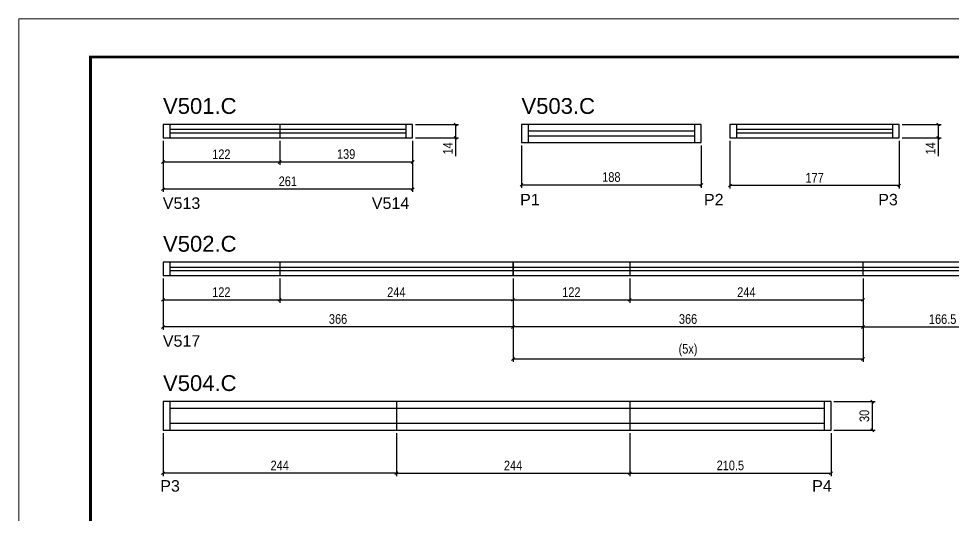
# Model space of a CAD drawing. Extents: x 3245 to 12416, y 917 to 10295.
# Drawn here: x 4844 to 5821, y 8340 to 8859 of the extents above; entities that cross this region are included whole.
import ezdxf

# ---------------------------------------------------------------- set-up
doc = ezdxf.new("R2010")
doc.units = 0
doc.linetypes.add('DASHED', pattern=[0.75, 0.5, -0.25])
for name, color, linetype in [('5', 5, 'Continuous'), ('COTA', 241, 'Continuous'), ('NOMENCLATURA', 7, 'Continuous'), ('Painéis', 200, 'Continuous'), ('SARR_2.2x7', 40, 'Continuous'), ('SARR_EDITAR', 141, 'Continuous')]:
    doc.layers.add(name, color=color, linetype=linetype)
doc.layers.add('Folhas', color=255, linetype='Continuous', lineweight=9)
doc.layers.add('SARRAFO DE PRESSAO', color=251, linetype='DASHED', lineweight=9)
doc.styles.add('COTA TECNICA', font='techl___.ttf', dxfattribs={"height": 10})
doc.styles.add('COTA TECNICA-50', font='techl___.ttf', dxfattribs={"height": 10})
doc.styles.get("Standard").update_dxf_attribs({"font": 'arial.ttf'})
doc.dimstyles.new('COTA PAINEL-50', dxfattribs={"dimtxt": 10, "dimasz": 3, "dimexe": 3, "dimexo": 3, "dimgap": 3, "dimtad": 1, "dimdec": 1, "dimzin": 12, "dimdsep": 46, "dimtxsty": 'COTA TECNICA-50', "dimblk1": 'OBLIQUE', "dimblk2": 'OBLIQUE', "dimsah": 1, "dimcen": 0.9, "dimclrd": 4, "dimclre": 4, "dimclrt": 240, "dimadec": 1, "dimazin": 3, "dimtfac": 1, "dimtdec": 1, "dimtmove": 0, "dimatfit": 3, "dimfxl": 1, "dimtolj": 1, "dimtzin": 12, "dimarcsym": 0})
doc.dimstyles.new('PAINEL', dxfattribs={"dimtxt": 10, "dimasz": 3, "dimexe": 3, "dimexo": 3, "dimgap": 3, "dimtad": 1, "dimdec": 1, "dimzin": 12, "dimdsep": 46, "dimtxsty": 'COTA TECNICA', "dimblk1": 'OBLIQUE', "dimblk2": 'OBLIQUE', "dimsah": 1, "dimcen": 0.9, "dimclrd": 4, "dimclre": 4, "dimclrt": 240, "dimadec": 1, "dimazin": 3, "dimtfac": 1, "dimtdec": 1, "dimtmove": 0, "dimatfit": 3, "dimfxl": 1, "dimtolj": 1, "dimtzin": 12, "dimarcsym": 0})

# ---------------------------------------------------------------- blocks, each defined once
blk = doc.blocks.new('9999999999')
at = {"layer": 'Folhas'}
blk.add_lwpolyline([(98138.98, 34190.21), (99623.98, 34190.21), (99623.98, 35240.21), (98138.98, 35240.21)], close=True, dxfattribs=at)
at = {"layer": 'Folhas', "color": 30, "const_width": 3}
blk.add_lwpolyline([(98213.98, 34230.21), (99583.98, 34230.21), (99583.98, 35200.21), (98213.98, 35200.21)], close=True, dxfattribs=at)
blk = doc.blocks.new('_Oblique')
at = {"color": 0, "linetype": 'ByBlock', "lineweight": -2}
blk.add_line((-0.5, -0.5), (0.5, 0.5), dxfattribs=at)
blk = doc.blocks.new('*D11')
at = {"layer": 'COTA', "color": 4, "linetype": 'ByBlock', "lineweight": -2, "transparency": 16777216}
for p, q in [((4994.77, 8731.17), (4994.77, 8677.57)), ((5255.77, 8731.17), (5255.77, 8677.57)), ((5255.77, 8680.57), (4994.77, 8680.57))]:
    blk.add_line(p, q, dxfattribs=at)
at = {"layer": 'Defpoints', "color": 0, "linetype": 'ByBlock', "transparency": 16777216}
for p in [(4994.77, 8734.17), (5255.77, 8734.17), (4994.77, 8680.57)]:
    blk.add_point(p, dxfattribs=at)
at = {"layer": 'COTA', "color": 4, "linetype": 'ByBlock', "lineweight": -2, "transparency": 16777216, "xscale": 3, "yscale": 3, "zscale": 3, "rotation": 180}
blk.add_blockref('_Oblique', (4994.77, 8680.57), dxfattribs=at)
at = {"layer": 'COTA', "color": 4, "linetype": 'ByBlock', "lineweight": -2, "transparency": 16777216, "xscale": 3, "yscale": 3, "zscale": 3}
blk.add_blockref('_Oblique', (5255.77, 8680.57), dxfattribs=at)
at = {"layer": 'COTA', "color": 240, "linetype": 'ByBlock', "transparency": 16777216, "insert": (5125.27, 8688.68), "char_height": 10, "attachment_point": 5, "style": 'COTA TECNICA-50'}
blk.add_mtext('\\A1;261', dxfattribs=at)
blk = doc.blocks.new('*D10')
at = {"layer": 'COTA', "color": 4, "linetype": 'ByBlock', "lineweight": -2, "transparency": 16777216}
for p, q in [((5258.77, 8748.17), (5303.71, 8748.17)), ((5300.71, 8748.17), (5300.71, 8734.17)), ((5258.77, 8734.17), (5303.71, 8734.17)), ((5300.71, 8734.17), (5300.71, 8715.05))]:
    blk.add_line(p, q, dxfattribs=at)
at = {"layer": 'Defpoints', "color": 0, "linetype": 'ByBlock', "transparency": 16777216}
for p in [(5255.77, 8748.17), (5255.77, 8734.17), (5300.71, 8734.17)]:
    blk.add_point(p, dxfattribs=at)
at = {"layer": 'COTA', "color": 4, "linetype": 'ByBlock', "lineweight": -2, "transparency": 16777216, "xscale": 3, "yscale": 3, "zscale": 3}
for p, rotation in [((5300.71, 8748.17), 90), ((5300.71, 8734.17), 270)]:
    blk.add_blockref('_Oblique', p, dxfattribs=dict(at, rotation=rotation))
at = {"layer": 'COTA', "color": 240, "linetype": 'ByBlock', "transparency": 16777216, "insert": (5292.64, 8723.11), "char_height": 10, "attachment_point": 5, "rotation": 90, "style": 'COTA TECNICA-50'}
blk.add_mtext('\\A1;14', dxfattribs=at)
blk = doc.blocks.new('*D12')
at = {"color": 4, "lineweight": -2, "transparency": 16777216}
for p, q in [((4994.77, 8731.17), (4994.77, 8705.92)), ((5116.77, 8731.17), (5116.77, 8705.92)), ((4994.77, 8708.92), (5116.77, 8708.92))]:
    blk.add_line(p, q, dxfattribs=at)
at = {"layer": 'Defpoints', "color": 0, "transparency": 16777216}
for p in [(4994.77, 8734.17), (5116.77, 8734.17), (5116.77, 8708.92)]:
    blk.add_point(p, dxfattribs=at)
at = {"color": 4, "lineweight": -2, "transparency": 16777216, "xscale": 3, "yscale": 3, "zscale": 3, "rotation": 180}
blk.add_blockref('_Oblique', (4994.77, 8708.92), dxfattribs=at)
at = {"color": 4, "lineweight": -2, "transparency": 16777216, "xscale": 3, "yscale": 3, "zscale": 3}
blk.add_blockref('_Oblique', (5116.77, 8708.92), dxfattribs=at)
at = {"color": 240, "transparency": 16777216, "insert": (5055.77, 8716.98), "char_height": 10, "attachment_point": 5, "style": 'COTA TECNICA'}
blk.add_mtext('\\A1;122', dxfattribs=at)
blk = doc.blocks.new('*D13')
at = {"color": 4, "lineweight": -2, "transparency": 16777216}
for p, q in [((5116.77, 8731.17), (5116.77, 8705.92)), ((5255.77, 8731.17), (5255.77, 8705.92)), ((5116.77, 8708.92), (5255.77, 8708.92))]:
    blk.add_line(p, q, dxfattribs=at)
at = {"layer": 'Defpoints', "color": 0, "transparency": 16777216}
for p in [(5116.77, 8734.17), (5255.77, 8734.17), (5255.77, 8708.92)]:
    blk.add_point(p, dxfattribs=at)
at = {"color": 4, "lineweight": -2, "transparency": 16777216, "xscale": 3, "yscale": 3, "zscale": 3, "rotation": 180}
blk.add_blockref('_Oblique', (5116.77, 8708.92), dxfattribs=at)
at = {"color": 4, "lineweight": -2, "transparency": 16777216, "xscale": 3, "yscale": 3, "zscale": 3}
blk.add_blockref('_Oblique', (5255.77, 8708.92), dxfattribs=at)
at = {"color": 240, "transparency": 16777216, "insert": (5186.27, 8717.17), "char_height": 10, "attachment_point": 5, "style": 'COTA TECNICA'}
blk.add_mtext('\\A1;139', dxfattribs=at)
blk = doc.blocks.new('*D14')
at = {"layer": 'COTA', "color": 4, "linetype": 'ByBlock', "lineweight": -2, "transparency": 16777216}
for p, q in [((4994.77, 8587.11), (4994.77, 8533.52)), ((5360.77, 8587.11), (5360.77, 8533.52)), ((5360.77, 8536.52), (4994.77, 8536.52))]:
    blk.add_line(p, q, dxfattribs=at)
at = {"layer": 'Defpoints', "color": 0, "linetype": 'ByBlock', "transparency": 16777216}
for p in [(4994.77, 8590.11), (5360.77, 8590.11), (4994.77, 8536.52)]:
    blk.add_point(p, dxfattribs=at)
at = {"layer": 'COTA', "color": 4, "linetype": 'ByBlock', "lineweight": -2, "transparency": 16777216, "xscale": 3, "yscale": 3, "zscale": 3, "rotation": 180}
blk.add_blockref('_Oblique', (4994.77, 8536.52), dxfattribs=at)
at = {"layer": 'COTA', "color": 4, "linetype": 'ByBlock', "lineweight": -2, "transparency": 16777216, "xscale": 3, "yscale": 3, "zscale": 3}
blk.add_blockref('_Oblique', (5360.77, 8536.52), dxfattribs=at)
at = {"layer": 'COTA', "color": 240, "linetype": 'ByBlock', "transparency": 16777216, "insert": (5177.77, 8544.74), "char_height": 10, "attachment_point": 5, "style": 'COTA TECNICA-50'}
blk.add_mtext('\\A1;366', dxfattribs=at)
blk = doc.blocks.new('*D15')
at = {"color": 4, "lineweight": -2, "transparency": 16777216}
for p, q in [((4994.77, 8587.11), (4994.77, 8561.86)), ((5116.77, 8587.11), (5116.77, 8561.86)), ((4994.77, 8564.86), (5116.77, 8564.86))]:
    blk.add_line(p, q, dxfattribs=at)
at = {"layer": 'Defpoints', "color": 0, "transparency": 16777216}
for p in [(4994.77, 8590.11), (5116.77, 8590.11), (5116.77, 8564.86)]:
    blk.add_point(p, dxfattribs=at)
at = {"color": 4, "lineweight": -2, "transparency": 16777216, "xscale": 3, "yscale": 3, "zscale": 3, "rotation": 180}
blk.add_blockref('_Oblique', (4994.77, 8564.86), dxfattribs=at)
at = {"color": 4, "lineweight": -2, "transparency": 16777216, "xscale": 3, "yscale": 3, "zscale": 3}
blk.add_blockref('_Oblique', (5116.77, 8564.86), dxfattribs=at)
at = {"color": 240, "transparency": 16777216, "insert": (5055.77, 8572.92), "char_height": 10, "attachment_point": 5, "style": 'COTA TECNICA'}
blk.add_mtext('\\A1;122', dxfattribs=at)
blk = doc.blocks.new('*D16')
at = {"color": 4, "lineweight": -2, "transparency": 16777216}
for p, q in [((5116.77, 8587.11), (5116.77, 8561.86)), ((5360.77, 8587.11), (5360.77, 8561.86)), ((5116.77, 8564.86), (5360.77, 8564.86))]:
    blk.add_line(p, q, dxfattribs=at)
at = {"layer": 'Defpoints', "color": 0, "transparency": 16777216}
for p in [(5116.77, 8590.11), (5360.77, 8590.11), (5360.77, 8564.86)]:
    blk.add_point(p, dxfattribs=at)
at = {"color": 4, "lineweight": -2, "transparency": 16777216, "xscale": 3, "yscale": 3, "zscale": 3, "rotation": 180}
blk.add_blockref('_Oblique', (5116.77, 8564.86), dxfattribs=at)
at = {"color": 4, "lineweight": -2, "transparency": 16777216, "xscale": 3, "yscale": 3, "zscale": 3}
blk.add_blockref('_Oblique', (5360.77, 8564.86), dxfattribs=at)
at = {"color": 240, "transparency": 16777216, "insert": (5238.77, 8572.93), "char_height": 10, "attachment_point": 5, "style": 'COTA TECNICA'}
blk.add_mtext('\\A1;244', dxfattribs=at)
blk = doc.blocks.new('*D17')
at = {"layer": 'COTA', "color": 4, "linetype": 'ByBlock', "lineweight": -2, "transparency": 16777216}
for p, q in [((5360.77, 8587.11), (5360.77, 8533.52)), ((5726.77, 8587.11), (5726.77, 8533.52)), ((5726.77, 8536.52), (5360.77, 8536.52))]:
    blk.add_line(p, q, dxfattribs=at)
at = {"layer": 'Defpoints', "color": 0, "linetype": 'ByBlock', "transparency": 16777216}
for p in [(5360.77, 8590.11), (5726.77, 8590.11), (5360.77, 8536.52)]:
    blk.add_point(p, dxfattribs=at)
at = {"layer": 'COTA', "color": 4, "linetype": 'ByBlock', "lineweight": -2, "transparency": 16777216, "xscale": 3, "yscale": 3, "zscale": 3, "rotation": 180}
blk.add_blockref('_Oblique', (5360.77, 8536.52), dxfattribs=at)
at = {"layer": 'COTA', "color": 4, "linetype": 'ByBlock', "lineweight": -2, "transparency": 16777216, "xscale": 3, "yscale": 3, "zscale": 3}
blk.add_blockref('_Oblique', (5726.77, 8536.52), dxfattribs=at)
at = {"layer": 'COTA', "color": 240, "linetype": 'ByBlock', "transparency": 16777216, "insert": (5543.77, 8544.74), "char_height": 10, "attachment_point": 5, "style": 'COTA TECNICA-50'}
blk.add_mtext('\\A1;366', dxfattribs=at)
blk = doc.blocks.new('*D18')
at = {"color": 4, "lineweight": -2, "transparency": 16777216}
for p, q in [((5360.77, 8587.11), (5360.77, 8561.86)), ((5482.77, 8587.11), (5482.77, 8561.86)), ((5360.77, 8564.86), (5482.77, 8564.86))]:
    blk.add_line(p, q, dxfattribs=at)
at = {"layer": 'Defpoints', "color": 0, "transparency": 16777216}
for p in [(5360.77, 8590.11), (5482.77, 8590.11), (5482.77, 8564.86)]:
    blk.add_point(p, dxfattribs=at)
at = {"color": 4, "lineweight": -2, "transparency": 16777216, "xscale": 3, "yscale": 3, "zscale": 3, "rotation": 180}
blk.add_blockref('_Oblique', (5360.77, 8564.86), dxfattribs=at)
at = {"color": 4, "lineweight": -2, "transparency": 16777216, "xscale": 3, "yscale": 3, "zscale": 3}
blk.add_blockref('_Oblique', (5482.77, 8564.86), dxfattribs=at)
at = {"color": 240, "transparency": 16777216, "insert": (5421.77, 8572.92), "char_height": 10, "attachment_point": 5, "style": 'COTA TECNICA'}
blk.add_mtext('\\A1;122', dxfattribs=at)
blk = doc.blocks.new('*D19')
at = {"color": 4, "lineweight": -2, "transparency": 16777216}
for p, q in [((5482.77, 8587.11), (5482.77, 8561.86)), ((5726.77, 8587.11), (5726.77, 8561.86)), ((5482.77, 8564.86), (5726.77, 8564.86))]:
    blk.add_line(p, q, dxfattribs=at)
at = {"layer": 'Defpoints', "color": 0, "transparency": 16777216}
for p in [(5482.77, 8590.11), (5726.77, 8590.11), (5726.77, 8564.86)]:
    blk.add_point(p, dxfattribs=at)
at = {"color": 4, "lineweight": -2, "transparency": 16777216, "xscale": 3, "yscale": 3, "zscale": 3, "rotation": 180}
blk.add_blockref('_Oblique', (5482.77, 8564.86), dxfattribs=at)
at = {"color": 4, "lineweight": -2, "transparency": 16777216, "xscale": 3, "yscale": 3, "zscale": 3}
blk.add_blockref('_Oblique', (5726.77, 8564.86), dxfattribs=at)
at = {"color": 240, "transparency": 16777216, "insert": (5604.77, 8572.93), "char_height": 10, "attachment_point": 5, "style": 'COTA TECNICA'}
blk.add_mtext('\\A1;244', dxfattribs=at)
blk = doc.blocks.new('*D20')
at = {"color": 4, "lineweight": -2, "transparency": 16777216}
for p, q in [((5726.77, 8587.11), (5726.77, 8533.52)), ((5893.27, 8587.11), (5893.27, 8533.52)), ((5726.77, 8536.52), (5893.27, 8536.52))]:
    blk.add_line(p, q, dxfattribs=at)
at = {"layer": 'Defpoints', "color": 0, "transparency": 16777216}
for p in [(5726.77, 8590.11), (5893.27, 8590.11), (5893.27, 8536.52)]:
    blk.add_point(p, dxfattribs=at)
at = {"color": 4, "lineweight": -2, "transparency": 16777216, "xscale": 3, "yscale": 3, "zscale": 3, "rotation": 180}
blk.add_blockref('_Oblique', (5726.77, 8536.52), dxfattribs=at)
at = {"color": 4, "lineweight": -2, "transparency": 16777216, "xscale": 3, "yscale": 3, "zscale": 3}
blk.add_blockref('_Oblique', (5893.27, 8536.52), dxfattribs=at)
at = {"color": 240, "transparency": 16777216, "insert": (5810.02, 8544.63), "char_height": 10, "attachment_point": 5, "style": 'COTA TECNICA'}
blk.add_mtext('\\A1;166.5', dxfattribs=at)
blk = doc.blocks.new('*D23')
at = {"color": 4, "lineweight": -2, "transparency": 16777216}
for p, q in [((5360.77, 8587.11), (5360.77, 8499.97)), ((5726.77, 8587.11), (5726.77, 8499.97)), ((5726.77, 8502.97), (5360.77, 8502.97))]:
    blk.add_line(p, q, dxfattribs=at)
at = {"layer": 'Defpoints', "color": 0, "transparency": 16777216}
for p in [(5360.77, 8590.11), (5726.77, 8590.11), (5360.77, 8502.97)]:
    blk.add_point(p, dxfattribs=at)
at = {"color": 4, "lineweight": -2, "transparency": 16777216, "xscale": 3, "yscale": 3, "zscale": 3, "rotation": 180}
blk.add_blockref('_Oblique', (5360.77, 8502.97), dxfattribs=at)
at = {"color": 4, "lineweight": -2, "transparency": 16777216, "xscale": 3, "yscale": 3, "zscale": 3}
blk.add_blockref('_Oblique', (5726.77, 8502.97), dxfattribs=at)
at = {"color": 240, "transparency": 16777216, "insert": (5543.77, 8512.19), "char_height": 10, "attachment_point": 5, "style": 'COTA TECNICA'}
blk.add_mtext('\\A1;(5x)', dxfattribs=at)
blk = doc.blocks.new('*D24')
at = {"layer": 'COTA', "color": 4, "linetype": 'ByBlock', "lineweight": -2, "transparency": 16777216}
for p, q in [((5369.6, 8726.17), (5369.6, 8682.03)), ((5557.6, 8726.17), (5557.6, 8682.03)), ((5369.6, 8685.03), (5557.6, 8685.03))]:
    blk.add_line(p, q, dxfattribs=at)
at = {"layer": 'Defpoints', "color": 0, "linetype": 'ByBlock', "transparency": 16777216}
for p in [(5369.6, 8729.17), (5557.6, 8729.17), (5557.6, 8685.03)]:
    blk.add_point(p, dxfattribs=at)
at = {"layer": 'COTA', "color": 4, "linetype": 'ByBlock', "lineweight": -2, "transparency": 16777216, "xscale": 3, "yscale": 3, "zscale": 3, "rotation": 180}
blk.add_blockref('_Oblique', (5369.6, 8685.03), dxfattribs=at)
at = {"layer": 'COTA', "color": 4, "linetype": 'ByBlock', "lineweight": -2, "transparency": 16777216, "xscale": 3, "yscale": 3, "zscale": 3}
blk.add_blockref('_Oblique', (5557.6, 8685.03), dxfattribs=at)
at = {"layer": 'COTA', "color": 240, "linetype": 'ByBlock', "transparency": 16777216, "insert": (5463.6, 8693.12), "char_height": 10, "attachment_point": 5, "style": 'COTA TECNICA-50'}
blk.add_mtext('\\A1;188', dxfattribs=at)
blk = doc.blocks.new('*D25')
at = {"layer": 'COTA', "color": 4, "linetype": 'ByBlock', "lineweight": -2, "transparency": 16777216}
for p, q in [((5587.6, 8731.17), (5587.6, 8681.29)), ((5764.6, 8731.17), (5764.6, 8681.29)), ((5764.6, 8684.29), (5587.6, 8684.29))]:
    blk.add_line(p, q, dxfattribs=at)
at = {"layer": 'Defpoints', "color": 0, "linetype": 'ByBlock', "transparency": 16777216}
for p in [(5587.6, 8734.17), (5764.6, 8734.17), (5587.6, 8684.29)]:
    blk.add_point(p, dxfattribs=at)
at = {"layer": 'COTA', "color": 4, "linetype": 'ByBlock', "lineweight": -2, "transparency": 16777216, "xscale": 3, "yscale": 3, "zscale": 3, "rotation": 180}
blk.add_blockref('_Oblique', (5587.6, 8684.29), dxfattribs=at)
at = {"layer": 'COTA', "color": 4, "linetype": 'ByBlock', "lineweight": -2, "transparency": 16777216, "xscale": 3, "yscale": 3, "zscale": 3}
blk.add_blockref('_Oblique', (5764.6, 8684.29), dxfattribs=at)
at = {"layer": 'COTA', "color": 240, "linetype": 'ByBlock', "transparency": 16777216, "insert": (5676.1, 8692.36), "char_height": 10, "attachment_point": 5, "style": 'COTA TECNICA-50'}
blk.add_mtext('\\A1;177', dxfattribs=at)
blk = doc.blocks.new('*D26')
at = {"layer": 'COTA', "color": 4, "linetype": 'ByBlock', "lineweight": -2, "transparency": 16777216}
for p, q in [((5767.6, 8748.17), (5808.49, 8748.17)), ((5805.49, 8748.17), (5805.49, 8734.17)), ((5767.6, 8734.17), (5808.49, 8734.17)), ((5805.49, 8734.17), (5805.49, 8715.05))]:
    blk.add_line(p, q, dxfattribs=at)
at = {"layer": 'Defpoints', "color": 0, "linetype": 'ByBlock', "transparency": 16777216}
for p in [(5764.6, 8748.17), (5764.6, 8734.17), (5805.49, 8734.17)]:
    blk.add_point(p, dxfattribs=at)
at = {"layer": 'COTA', "color": 4, "linetype": 'ByBlock', "lineweight": -2, "transparency": 16777216, "xscale": 3, "yscale": 3, "zscale": 3}
for p, rotation in [((5805.49, 8748.17), 90), ((5805.49, 8734.17), 270)]:
    blk.add_blockref('_Oblique', p, dxfattribs=dict(at, rotation=rotation))
at = {"layer": 'COTA', "color": 240, "linetype": 'ByBlock', "transparency": 16777216, "insert": (5797.41, 8723.11), "char_height": 10, "attachment_point": 5, "rotation": 90, "style": 'COTA TECNICA-50'}
blk.add_mtext('\\A1;14', dxfattribs=at)
blk = doc.blocks.new('*D27')
at = {"layer": 'COTA', "color": 4, "linetype": 'ByBlock', "lineweight": -2, "transparency": 16777216}
for p, q in [((4994.77, 8425.49), (4994.77, 8380.61)), ((5238.77, 8425.49), (5238.77, 8380.61)), ((5238.77, 8383.61), (4994.77, 8383.61))]:
    blk.add_line(p, q, dxfattribs=at)
at = {"layer": 'Defpoints', "color": 0, "linetype": 'ByBlock', "transparency": 16777216}
for p in [(4994.77, 8428.49), (5238.77, 8428.49), (4994.77, 8383.61)]:
    blk.add_point(p, dxfattribs=at)
at = {"layer": 'COTA', "color": 4, "linetype": 'ByBlock', "lineweight": -2, "transparency": 16777216, "xscale": 3, "yscale": 3, "zscale": 3, "rotation": 180}
blk.add_blockref('_Oblique', (4994.77, 8383.61), dxfattribs=at)
at = {"layer": 'COTA', "color": 4, "linetype": 'ByBlock', "lineweight": -2, "transparency": 16777216, "xscale": 3, "yscale": 3, "zscale": 3}
blk.add_blockref('_Oblique', (5238.77, 8383.61), dxfattribs=at)
at = {"layer": 'COTA', "color": 240, "linetype": 'ByBlock', "transparency": 16777216, "insert": (5116.77, 8391.68), "char_height": 10, "attachment_point": 5, "style": 'COTA TECNICA-50'}
blk.add_mtext('\\A1;244', dxfattribs=at)
blk = doc.blocks.new('*D29')
at = {"layer": 'COTA', "color": 4, "linetype": 'ByBlock', "lineweight": -2, "transparency": 16777216}
for p, q in [((5238.77, 8425.49), (5238.77, 8380.61)), ((5482.77, 8425.49), (5482.77, 8380.61)), ((5238.77, 8383.61), (5482.77, 8383.61))]:
    blk.add_line(p, q, dxfattribs=at)
at = {"layer": 'Defpoints', "color": 0, "linetype": 'ByBlock', "transparency": 16777216}
for p in [(5238.77, 8428.49), (5482.77, 8428.49), (5482.77, 8383.61)]:
    blk.add_point(p, dxfattribs=at)
at = {"layer": 'COTA', "color": 4, "linetype": 'ByBlock', "lineweight": -2, "transparency": 16777216, "xscale": 3, "yscale": 3, "zscale": 3, "rotation": 180}
blk.add_blockref('_Oblique', (5238.77, 8383.61), dxfattribs=at)
at = {"layer": 'COTA', "color": 4, "linetype": 'ByBlock', "lineweight": -2, "transparency": 16777216, "xscale": 3, "yscale": 3, "zscale": 3}
blk.add_blockref('_Oblique', (5482.77, 8383.61), dxfattribs=at)
at = {"layer": 'COTA', "color": 240, "linetype": 'ByBlock', "transparency": 16777216, "insert": (5360.77, 8391.68), "char_height": 10, "attachment_point": 5, "style": 'COTA TECNICA-50'}
blk.add_mtext('\\A1;244', dxfattribs=at)
blk = doc.blocks.new('*D30')
at = {"layer": 'COTA', "color": 4, "linetype": 'ByBlock', "lineweight": -2, "transparency": 16777216}
for p, q in [((5482.77, 8425.49), (5482.77, 8380.61)), ((5693.27, 8425.49), (5693.27, 8380.61)), ((5482.77, 8383.61), (5693.27, 8383.61))]:
    blk.add_line(p, q, dxfattribs=at)
at = {"layer": 'Defpoints', "color": 0, "linetype": 'ByBlock', "transparency": 16777216}
for p in [(5482.77, 8428.49), (5693.27, 8428.49), (5693.27, 8383.61)]:
    blk.add_point(p, dxfattribs=at)
at = {"layer": 'COTA', "color": 4, "linetype": 'ByBlock', "lineweight": -2, "transparency": 16777216, "xscale": 3, "yscale": 3, "zscale": 3, "rotation": 180}
blk.add_blockref('_Oblique', (5482.77, 8383.61), dxfattribs=at)
at = {"layer": 'COTA', "color": 4, "linetype": 'ByBlock', "lineweight": -2, "transparency": 16777216, "xscale": 3, "yscale": 3, "zscale": 3}
blk.add_blockref('_Oblique', (5693.27, 8383.61), dxfattribs=at)
at = {"layer": 'COTA', "color": 240, "linetype": 'ByBlock', "transparency": 16777216, "insert": (5588.02, 8391.72), "char_height": 10, "attachment_point": 5, "style": 'COTA TECNICA-50'}
blk.add_mtext('\\A1;210.5', dxfattribs=at)
blk = doc.blocks.new('*D31')
at = {"layer": 'COTA', "color": 4, "linetype": 'ByBlock', "lineweight": -2, "transparency": 16777216}
for p, q in [((5696.27, 8458.49), (5739.42, 8458.49)), ((5736.42, 8458.49), (5736.42, 8428.49)), ((5696.27, 8428.49), (5739.42, 8428.49))]:
    blk.add_line(p, q, dxfattribs=at)
at = {"layer": 'Defpoints', "color": 0, "linetype": 'ByBlock', "transparency": 16777216}
for p in [(5693.27, 8458.49), (5693.27, 8428.49), (5736.42, 8428.49)]:
    blk.add_point(p, dxfattribs=at)
at = {"layer": 'COTA', "color": 4, "linetype": 'ByBlock', "lineweight": -2, "transparency": 16777216, "xscale": 3, "yscale": 3, "zscale": 3}
for p, rotation in [((5736.42, 8458.49), 90), ((5736.42, 8428.49), 270)]:
    blk.add_blockref('_Oblique', p, dxfattribs=dict(at, rotation=rotation))
at = {"layer": 'COTA', "color": 240, "linetype": 'ByBlock', "transparency": 16777216, "insert": (5728.2, 8443.49), "char_height": 10, "attachment_point": 5, "rotation": 90, "style": 'COTA TECNICA-50'}
blk.add_mtext('\\A1;30', dxfattribs=at)

msp = doc.modelspace()

# ---------------------------------------------------------------- linework, layer by layer
at = {"layer": 'Painéis', "linetype": 'Continuous'}
for p, q in [((5255.77, 8748.17), (4994.77, 8748.17)), ((4994.77, 8748.17), (4994.77, 8734.17)), ((5116.77, 8748.17), (5116.77, 8734.17)), ((5255.77, 8734.17), (5255.77, 8748.17)), ((4994.77, 8734.17), (5255.77, 8734.17)), ((5360.77, 8604.11), (4994.77, 8604.11)), ((4994.77, 8604.11), (4994.77, 8590.11)), ((5116.77, 8604.11), (5116.77, 8590.11)), ((5360.77, 8590.11), (5360.77, 8604.11)), ((5726.77, 8604.11), (5360.77, 8604.11)), ((5360.77, 8604.11), (5360.77, 8590.11)), ((5482.77, 8604.11), (5482.77, 8590.11)), ((5726.77, 8590.11), (5726.77, 8604.11)), ((6137.27, 8604.11), (5726.77, 8604.11)), ((4994.77, 8590.11), (5360.77, 8590.11)), ((5360.77, 8590.11), (5726.77, 8590.11)), ((5726.77, 8590.11), (6137.27, 8590.11)), ((5693.27, 8458.49), (4994.77, 8458.49)), ((4994.77, 8458.49), (4994.77, 8428.49)), ((5238.77, 8458.49), (5238.77, 8428.49)), ((5482.77, 8458.49), (5482.77, 8428.49)), ((5693.27, 8428.49), (5693.27, 8458.49)), ((4994.77, 8428.49), (5693.27, 8428.49))]:
    msp.add_line(p, q, dxfattribs=at)
for points in [[(5557.6, 8748.17), (5369.6, 8748.17), (5369.61, 8729.17), (5557.6, 8729.17)], [(5764.6, 8748.17), (5587.6, 8748.17), (5587.6, 8734.17), (5764.6, 8734.17)]]:
    msp.add_lwpolyline(points, close=True, dxfattribs=at)
at = {"layer": 'SARR_2.2x7', "linetype": 'Continuous'}
for p, q in [((5001.77, 8748.17), (5001.77, 8734.17)), ((5248.77, 8748.17), (5248.77, 8734.17)), ((5376.71, 8748.17), (5376.73, 8729.17)), ((5550.6, 8748.17), (5550.6, 8729.17)), ((5594.6, 8748.17), (5594.6, 8734.17)), ((5757.6, 8748.17), (5757.6, 8734.17)), ((5550.6, 8741.17), (5376.72, 8741.17)), ((5376.72, 8736.17), (5550.6, 8736.17)), ((5001.77, 8604.11), (5001.77, 8590.11)), ((5001.77, 8458.49), (5001.77, 8428.49)), ((5686.27, 8458.49), (5686.27, 8428.49)), ((5001.77, 8451.49), (5238.77, 8451.49)), ((5238.77, 8451.49), (5482.77, 8451.49)), ((5482.77, 8451.49), (5686.27, 8451.49)), ((5238.77, 8435.49), (5001.77, 8435.49)), ((5482.77, 8435.49), (5238.77, 8435.49)), ((5686.27, 8435.49), (5482.77, 8435.49))]:
    msp.add_line(p, q, dxfattribs=at)
at = {"layer": 'SARR_EDITAR', "linetype": 'Continuous'}
for p, q in [((5001.77, 8743.17), (5248.77, 8743.17)), ((5248.77, 8739.17), (5001.77, 8739.17)), ((5594.6, 8743.17), (5757.6, 8743.17)), ((5757.6, 8739.17), (5594.6, 8739.17)), ((5001.77, 8599.11), (5360.77, 8599.11)), ((5360.77, 8595.11), (5001.77, 8595.11)), ((5360.77, 8599.11), (5726.77, 8599.11)), ((5726.77, 8595.11), (5360.77, 8595.11)), ((5726.77, 8599.11), (5893.27, 8599.11)), ((5893.27, 8595.11), (5726.77, 8595.11))]:
    msp.add_line(p, q, dxfattribs=at)

# ---------------------------------------------------------------- block references
at = {"layer": 'SARRAFO DE PRESSAO', "color": 6, "linetype": 'ByBlock'}
msp.add_blockref('9999999999', (-93295.13, -26381.5), dxfattribs=at)

# ---------------------------------------------------------------- texts
at = {"layer": '5', "linetype": 'Continuous'}
for s, rotation, p in [('V513', 359.99996, (4994.58, 8659.88)), ('V514', 359.99996, (5213.11, 8659.88)), ('P1', 0.00004, (5368.21, 8663.59)), ('P2', 0.00004, (5560.45, 8663.59)), ('P3', 0.00004, (5742.65, 8663.59)), ('V517', 359.99996, (4994.58, 8515.82)), ('P3', 359.99996, (4991.9, 8364.37)), ('P4', 359.99996, (5673.56, 8364.37))]:
    msp.add_text(s, height=12, rotation=rotation, dxfattribs=at).set_placement(p)
at = {"layer": 'NOMENCLATURA', "linetype": 'Continuous'}
for s, p in [('V501.C', (4994.77, 8759.24)), ('V503.C', (5369.6, 8759.24)), ('V502.C', (4994.77, 8615.18)), ('V504.C', (4994.77, 8469.56))]:
    msp.add_text(s, height=16.5, dxfattribs=at).set_placement(p)

# ---------------------------------------------------------------- dimensions: what is measured, and where the dimension line sits
for base, p1, p2, picture, middle in [((5116.77, 8708.92), (4994.77, 8734.17), (5116.77, 8734.17), '*D12', (5055.77, 8716.98)), ((5116.77, 8564.86), (4994.77, 8590.11), (5116.77, 8590.11), '*D15', (5055.77, 8572.92)), ((5482.77, 8564.86), (5360.77, 8590.11), (5482.77, 8590.11), '*D18', (5421.77, 8572.92)), ((5893.27, 8536.52), (5726.77, 8590.11), (5893.27, 8590.11), '*D20', (5810.02, 8544.63))]:
    dim = msp.add_linear_dim(base=base, p1=p1, p2=p2, dimstyle='PAINEL')
    dim.commit()
    dim.dimension.update_dxf_attribs({"geometry": picture, "text_midpoint": middle})
for base, p1, p2, picture, middle in [((5255.77, 8708.92), (5116.77, 8734.17), (5255.77, 8734.17), '*D13', (5186.27, 8717.17)), ((5360.77, 8564.86), (5116.77, 8590.11), (5360.77, 8590.11), '*D16', (5238.77, 8572.93)), ((5726.77, 8564.86), (5482.77, 8590.11), (5726.77, 8590.11), '*D19', (5604.77, 8572.93))]:
    dim = msp.add_linear_dim(base=base, p1=p1, p2=p2, dimstyle='PAINEL', override={"dimtmove": 1})
    dim.commit()
    dim.dimension.update_dxf_attribs({"geometry": picture, "text_midpoint": middle})
dim = msp.add_linear_dim(base=(5360.77, 8502.97), p1=(5726.77, 8590.11), p2=(5360.77, 8590.11), text='(5x)', dimstyle='PAINEL')
dim.commit()
dim.dimension.update_dxf_attribs({"geometry": '*D23', "text_midpoint": (5543.77, 8512.19)})
at = {"layer": 'COTA', "linetype": 'ByBlock'}
for base, p1, p2, angle, picture, middle in [((5300.71, 8734.17), (5255.77, 8748.17), (5255.77, 8734.17), 90, '*D10', (5292.64, 8723.11)), ((5805.49, 8734.17), (5764.6, 8748.17), (5764.6, 8734.17), 90, '*D26', (5797.41, 8723.11)), ((4994.77, 8680.57), (5255.77, 8734.17), (4994.77, 8734.17), 180, '*D11', (5125.27, 8688.68)), ((5587.6, 8684.29), (5764.6, 8734.17), (5587.6, 8734.17), 180, '*D25', (5676.1, 8692.36)), ((4994.77, 8536.52), (5360.77, 8590.11), (4994.77, 8590.11), 180, '*D14', (5177.77, 8544.74)), ((5360.77, 8536.52), (5726.77, 8590.11), (5360.77, 8590.11), 180, '*D17', (5543.77, 8544.74)), ((5736.42, 8428.49), (5693.27, 8458.49), (5693.27, 8428.49), 90, '*D31', (5728.2, 8443.49)), ((4994.77, 8383.61), (5238.77, 8428.49), (4994.77, 8428.49), 180, '*D27', (5116.77, 8391.68))]:
    dim = msp.add_linear_dim(base=base, p1=p1, p2=p2, angle=angle, dimstyle='COTA PAINEL-50', override={"dimarcsym": 1}, dxfattribs=at)
    dim.commit()
    dim.dimension.update_dxf_attribs({"geometry": picture, "text_midpoint": middle})
for base, p1, p2, picture, middle in [((5557.6, 8685.03), (5369.6, 8729.17), (5557.6, 8729.17), '*D24', (5463.6, 8693.12)), ((5482.77, 8383.61), (5238.77, 8428.49), (5482.77, 8428.49), '*D29', (5360.77, 8391.68)), ((5693.27, 8383.61), (5482.77, 8428.49), (5693.27, 8428.49), '*D30', (5588.02, 8391.72))]:
    dim = msp.add_linear_dim(base=base, p1=p1, p2=p2, dimstyle='COTA PAINEL-50', override={"dimarcsym": 1}, dxfattribs=at)
    dim.commit()
    dim.dimension.update_dxf_attribs({"geometry": picture, "text_midpoint": middle})

doc.saveas('drawing.dxf')
